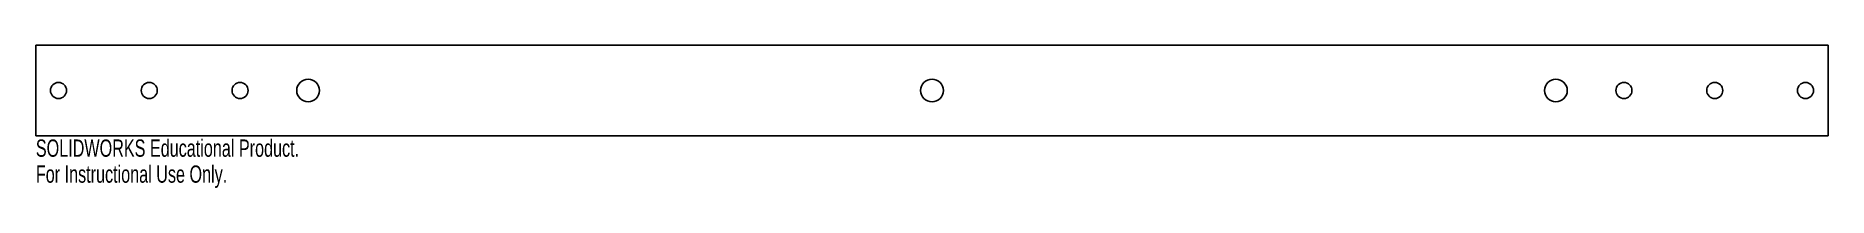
# Model space of a CAD drawing. Header units: inches. Extents: x -19.8 to 0, y -1.1 to 0.5.
import ezdxf

# ---------------------------------------------------------------- set-up
doc = ezdxf.new("R2010")
doc.units = ezdxf.units.IN
doc.header["$MEASUREMENT"] = 0
doc.styles.add('SLDTEXTSTYLE0', font='TXT', dxfattribs={"width": 0.7})

msp = doc.modelspace()

# ---------------------------------------------------------------- linework, layer by layer
at = {"color": 7, "linetype": 'Continuous', "lineweight": 25}
for p, q in [((-19.75, -0.5), (-19.75, 0.5)), ((-19.75, 0.5), (0, 0.5)), ((0, -0.5), (0, 0.5)), ((-19.75, -0.5), (0, -0.5))]:
    msp.add_line(p, q, dxfattribs=at)
for centre, radius in [((-19.5, 0), 0.0885), ((-18.5, 0), 0.0885), ((-17.5, 0), 0.0885), ((-16.75, 0), 0.125), ((-9.875, 0), 0.125), ((-3, 0), 0.125), ((-2.25, 0), 0.0885), ((-1.25, 0), 0.0885), ((-0.25, 0), 0.0885)]:
    msp.add_circle(centre, radius, dxfattribs=at)

# ---------------------------------------------------------------- texts
at = {"color": 7, "linetype": 'Continuous', "char_height": 0.1903, "attachment_point": 1, "style": 'SLDTEXTSTYLE0'}
for s, insert in [('SOLIDWORKS Educational Product.', (-19.75, -0.54)), ('For Instructional Use Only.', (-19.75, -0.826))]:
    msp.add_mtext(s, dxfattribs=dict(at, insert=insert))

doc.saveas('drawing.dxf')
